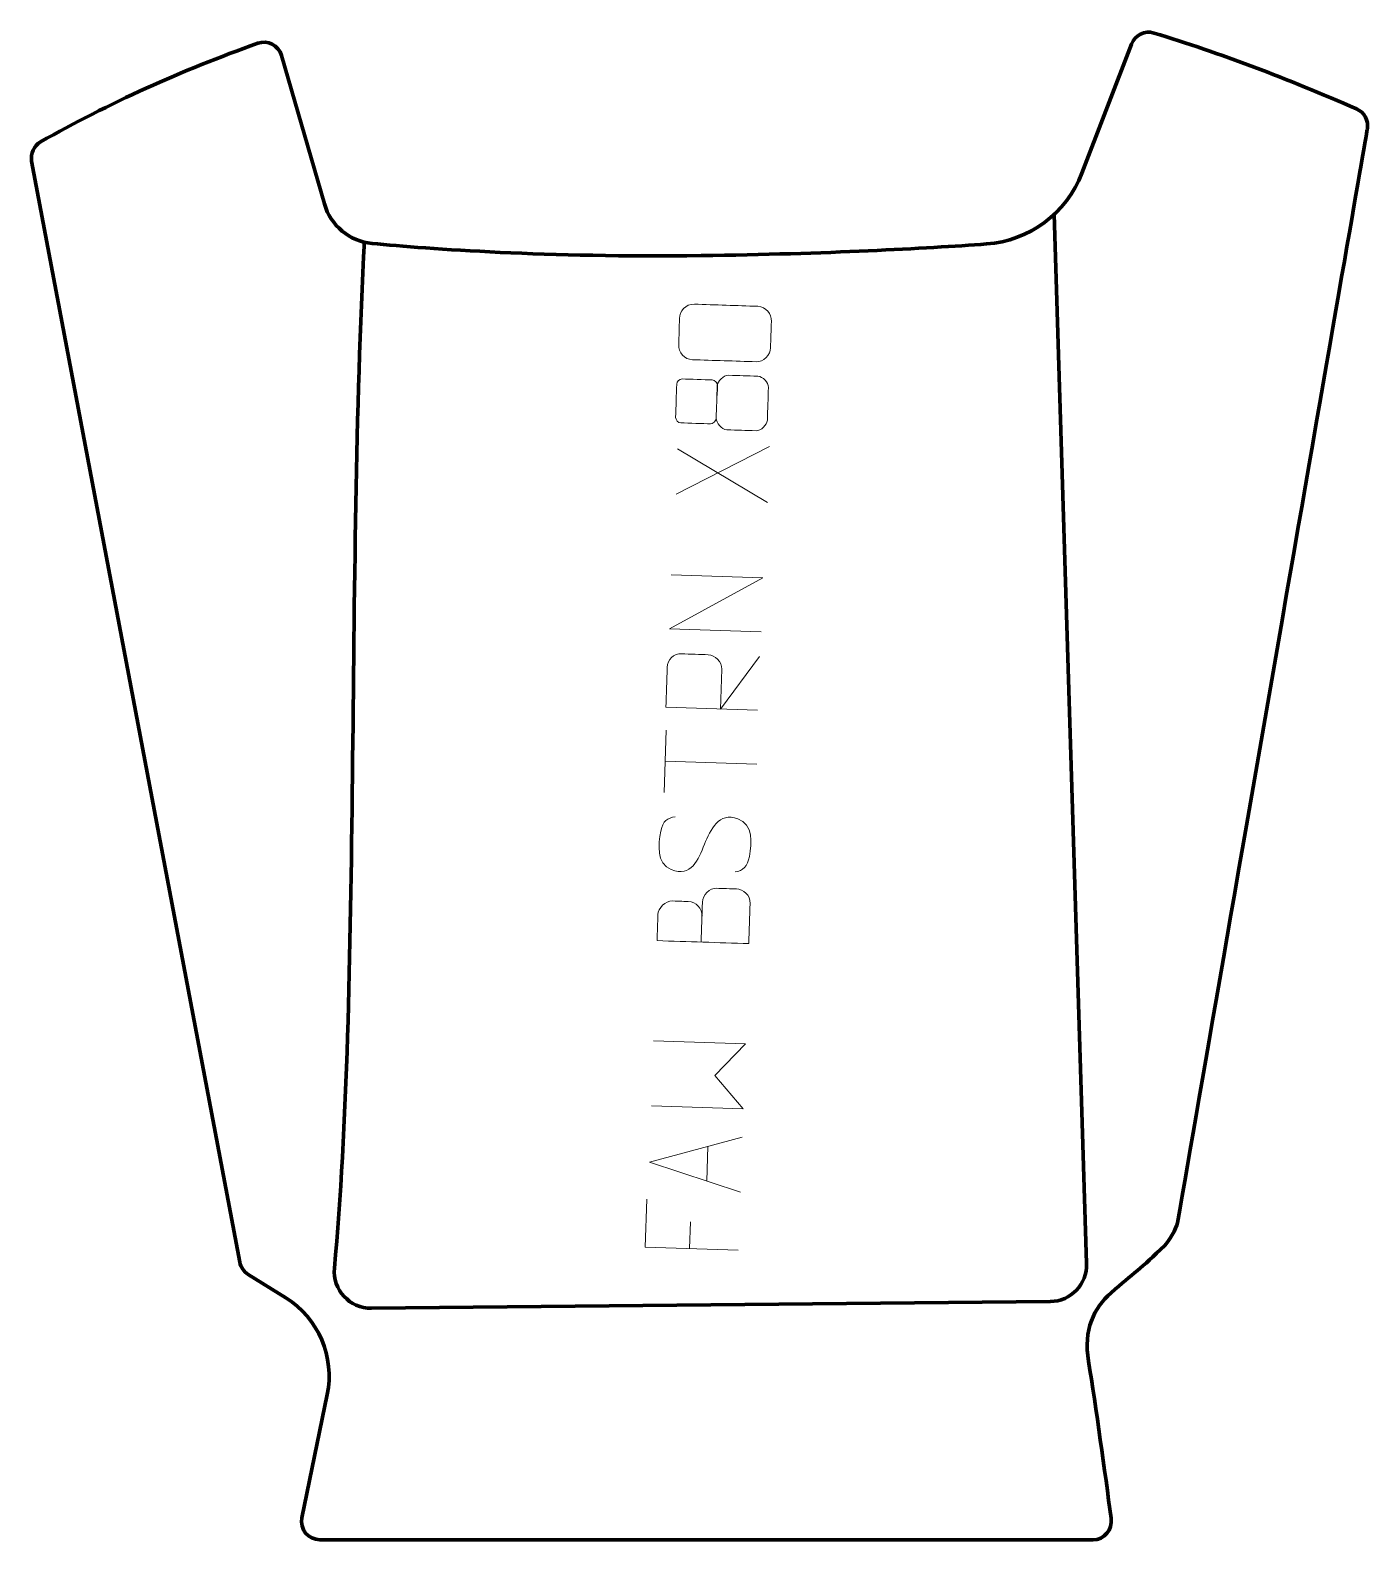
# Model space of a CAD drawing. Header units: millimetres. Extents: x -182 to 182, y -205 to 206.
import ezdxf

# ---------------------------------------------------------------- set-up
doc = ezdxf.new("R2010")
doc.units = ezdxf.units.MM
doc.header["$MEASUREMENT"] = 0
for name, color, linetype in [('layer 1', 7, 'Continuous'), ('layer 2', 7, 'Continuous'), ('layer 3', 7, 'Continuous')]:
    doc.layers.add(name, color=color, linetype=linetype)

msp = doc.modelspace()

# ---------------------------------------------------------------- linework, layer by layer
at = {"layer": 'layer 1', "color": 250, "lineweight": 9}
for points, knots in [([(-5.656, 120.0376), (-5.5784, 122.4024), (-5.5007, 124.7677), (-5.423, 127.1329), (-5.423, 127.1329), (-5.3935, 129.1135), (-3.8335, 131.0894), (-1.3918, 131.0363), (-1.3918, 131.0363), (4.3625, 130.8468), (10.1172, 130.6578), (15.8723, 130.4691), (15.8723, 130.4691), (18.194, 130.2506), (19.6194, 128.4965), (19.5585, 126.3123), (19.5585, 126.3123), (19.4802, 123.9412), (19.4024, 121.57), (19.3249, 119.1993), (19.3249, 119.1993), (19.3661, 117.2384), (17.4133, 115.2951), (15.3938, 115.3728), (15.3938, 115.3728), (9.6163, 115.563), (3.8392, 115.7527), (-1.9376, 115.9421), (-1.9376, 115.9421), (-4.0783, 116.0168), (-5.7415, 117.8494), (-5.656, 120.0376)], [0, 0, 0, 0, 0.11111111, 0.11111111, 0.11111111, 0.11111111, 0.22222222, 0.22222222, 0.22222222, 0.22222222, 0.33333333, 0.33333333, 0.33333333, 0.33333333, 0.44444444, 0.44444444, 0.44444444, 0.44444444, 0.55555556, 0.55555556, 0.55555556, 0.55555556, 0.66666667, 0.66666667, 0.66666667, 0.66666667, 0.77777778, 0.77777778, 0.77777778, 0.77777778, 1, 1, 1, 1]), ([(7.3956, 96.8862), (10.5647, 96.7821), (12.2659, 96.7263), (15.4356, 96.6221), (15.4356, 96.6221), (16.6566, 96.5735), (18.4041, 98.215), (18.4537, 99.4665), (18.4537, 99.4665), (18.5514, 102.448), (18.6493, 105.4298), (18.7476, 108.4115), (18.7476, 108.4115), (18.7793, 109.7345), (17.2118, 111.4073), (15.9129, 111.4388), (15.9129, 111.4388), (12.7464, 111.5425), (11.0485, 111.5983), (7.8823, 111.7026), (7.8823, 111.7026), (6.5004, 111.6783), (4.8708, 110.1532), (4.8341, 108.8483), (4.8341, 108.8483), (4.7367, 105.8733), (4.639, 102.8983), (4.541, 99.9236), (4.541, 99.9236), (4.4991, 98.8449), (6.0165, 96.9477), (7.3956, 96.8862)], [0, 0, 0, 0, 0.11111111, 0.11111111, 0.11111111, 0.11111111, 0.22222222, 0.22222222, 0.22222222, 0.22222222, 0.33333333, 0.33333333, 0.33333333, 0.33333333, 0.44444444, 0.44444444, 0.44444444, 0.44444444, 0.55555556, 0.55555556, 0.55555556, 0.55555556, 0.66666667, 0.66666667, 0.66666667, 0.66666667, 0.77777778, 0.77777778, 0.77777778, 0.77777778, 1, 1, 1, 1]), ([(-5.068, 98.7552), (-2.8562, 98.6826), (0.8242, 98.5617), (3.0363, 98.489), (3.0363, 98.489), (3.544, 98.4873), (4.5013, 99.2637), (4.5232, 99.9635), (4.5232, 99.9635), (4.6204, 102.9318), (4.8028, 105.8976), (4.9006, 108.8664), (4.9006, 108.8664), (4.9226, 109.6632), (4.1564, 110.4095), (3.4359, 110.4305), (3.4359, 110.4305), (1.2212, 110.503), (-2.4615, 110.624), (-4.6757, 110.697), (-4.6757, 110.697), (-5.3866, 110.7018), (-6.1667, 110.1157), (-6.1867, 109.2821), (-6.1867, 109.2821), (-6.2855, 106.2665), (-6.3845, 103.2513), (-6.4839, 100.2363), (-6.4839, 100.2363), (-6.5121, 99.6105), (-5.8285, 98.7635), (-5.068, 98.7552)], [0, 0, 0, 0, 0.11111111, 0.11111111, 0.11111111, 0.11111111, 0.22222222, 0.22222222, 0.22222222, 0.22222222, 0.33333333, 0.33333333, 0.33333333, 0.33333333, 0.44444444, 0.44444444, 0.44444444, 0.44444444, 0.55555556, 0.55555556, 0.55555556, 0.55555556, 0.66666667, 0.66666667, 0.66666667, 0.66666667, 0.77777778, 0.77777778, 0.77777778, 0.77777778, 1, 1, 1, 1]), ([(16.7702, 41.9559), (16.7702, 41.9559), (-8.1699, 42.7751), (-8.1699, 42.7751), (-8.1699, 42.7751), (-8.1699, 42.7751), (17.2514, 56.6027), (17.2514, 56.6027), (17.2514, 56.6027), (17.2514, 56.6027), (-7.6887, 57.422), (-7.6887, 57.422)], [0, 0, 0, 0, 0.25, 0.25, 0.25, 0.25, 0.5, 0.5, 0.5, 0.5, 1, 1, 1, 1]), ([(15.8007, 20.6022), (15.8007, 20.6022), (-9.1393, 21.4215), (-9.1393, 21.4215), (-9.1393, 21.4215), (-9.0213, 25.0144), (-8.9033, 28.608), (-8.7852, 32.2012), (-8.7852, 32.2012), (-8.6712, 34.524), (-7.1309, 36.0315), (-4.7659, 35.9498), (-4.7659, 35.9498), (-2.7315, 35.8825), (0.3263, 35.7821), (2.3612, 35.7157), (2.3612, 35.7157), (4.2354, 35.6476), (6.1167, 33.7725), (6.0698, 31.7634), (6.0698, 31.7634), (6.0698, 31.7634), (5.714, 20.9336), (5.714, 20.9336), (5.714, 20.9336), (5.714, 20.9336), (16.2819, 35.2491), (16.2819, 35.2491)], [0, 0, 0, 0, 0.125, 0.125, 0.125, 0.125, 0.25, 0.25, 0.25, 0.25, 0.375, 0.375, 0.375, 0.375, 0.5, 0.5, 0.5, 0.5, 0.625, 0.625, 0.625, 0.625, 0.75, 0.75, 0.75, 0.75, 1, 1, 1, 1]), ([(1.3288, -15.8576), (3.1065, -11.8953), (5.1589, -6.9305), (10.4561, -8.9396), (10.4561, -8.9396), (14.6723, -10.5386), (14.2544, -15.4383), (13.5777, -19.1442), (13.5777, -19.1442), (13.0779, -21.8793), (11.8249, -23.0597), (9.7015, -23.3681)], [0, 0, 0, 0, 0.25, 0.25, 0.25, 0.25, 0.5, 0.5, 0.5, 0.5, 1, 1, 1, 1]), ([(1.3286, -15.8576), (-0.2804, -20.0554), (-2.2364, -24.9019), (-7.688, -22.7167), (-7.688, -22.7167), (-11.7762, -21.078), (-11.2167, -15.8799), (-10.4976, -12.2981), (-10.4976, -12.2981), (-9.9268, -9.4547), (-8.6858, -8.6303), (-6.5927, -8.3882)], [0, 0, 0, 0, 0.25, 0.25, 0.25, 0.25, 0.5, 0.5, 0.5, 0.5, 1, 1, 1, 1]), ([(0.4557, -42.4426), (0.5748, -38.8059), (0.6926, -35.2207), (0.8125, -31.5833), (0.8125, -31.5833), (0.8946, -29.6095), (2.693, -27.744), (4.7415, -27.8113), (4.7415, -27.8113), (5.8694, -27.8487), (8.9171, -27.9489), (10.0454, -27.9855), (10.0454, -27.9855), (11.9029, -28.0289), (13.8651, -29.6363), (13.772, -31.956), (13.772, -31.956), (13.6521, -35.5938), (13.5326, -39.2312), (13.4135, -42.8682), (13.4135, -42.8682), (5.0998, -42.5951), (-3.2136, -42.322), (-11.5266, -42.049), (-11.5266, -42.049), (-11.4486, -39.6765), (-11.3707, -37.3036), (-11.2927, -34.9308), (-11.2927, -34.9308), (-11.2552, -33.2503), (-9.2769, -31.2173), (-7.3149, -31.2641), (-7.3149, -31.2641), (-5.2499, -31.3323), (-5.1041, -31.3371), (-3.0387, -31.4046), (-3.0387, -31.4046), (-0.9731, -31.4551), (0.7711, -33.3679), (0.6879, -35.3762)], [0, 0, 0, 0, 0.09090909, 0.09090909, 0.09090909, 0.09090909, 0.18181818, 0.18181818, 0.18181818, 0.18181818, 0.27272727, 0.27272727, 0.27272727, 0.27272727, 0.36363636, 0.36363636, 0.36363636, 0.36363636, 0.45454545, 0.45454545, 0.45454545, 0.45454545, 0.54545455, 0.54545455, 0.54545455, 0.54545455, 0.63636364, 0.63636364, 0.63636364, 0.63636364, 0.72727273, 0.72727273, 0.72727273, 0.72727273, 0.81818182, 0.81818182, 0.81818182, 0.81818182, 1, 1, 1, 1]), ([(-13.0424, -87.0072), (-13.0424, -87.0072), (11.9021, -87.8266), (11.9021, -87.8266), (11.9021, -87.8266), (11.9021, -87.8266), (4.1321, -78.7239), (4.1321, -78.7239), (4.1321, -78.7239), (4.1321, -78.7239), (12.4822, -70.1511), (12.4822, -70.1511), (12.4822, -70.1511), (12.4822, -70.1511), (-12.4617, -69.3317), (-12.4617, -69.3317)], [0, 0, 0, 0, 0.2, 0.2, 0.2, 0.2, 0.4, 0.4, 0.4, 0.4, 0.6, 0.6, 0.6, 0.6, 1, 1, 1, 1]), ([(11.149, -110.4689), (11.149, -110.4689), (-13.5491, -102.2826), (-13.5491, -102.2826), (-13.5491, -102.2826), (-13.5491, -102.2826), (11.6395, -95.536), (11.6395, -95.536)], [0, 0, 0, 0, 0.33333333, 0.33333333, 0.33333333, 0.33333333, 1, 1, 1, 1]), ([(-14.3285, -112.3534), (-14.3285, -112.3534), (-14.7573, -125.4056), (-14.7573, -125.4056), (-14.7573, -125.4056), (-14.7573, -125.4056), (10.5417, -126.2367), (10.5417, -126.2367)], [0, 0, 0, 0, 0.33333333, 0.33333333, 0.33333333, 0.33333333, 1, 1, 1, 1])]:
    msp.add_open_spline(points, degree=3, knots=knots, dxfattribs=at)
for points in [[(-6.3686, 79.3814), (-6.3686, 79.3814), (19.0227, 92.2953), (19.0227, 92.2953)], [(-5.9652, 91.6608), (-5.9652, 91.6608), (18.4661, 77.1102), (18.4661, 77.1102)], [(-9.6093, -1.7596), (-9.6093, -1.7596), (-9.0515, 15.2185), (-9.0515, 15.2185)], [(15.5862, 5.9111), (15.5862, 5.9111), (-9.3539, 6.7304), (-9.3539, 6.7304)], [(1.9939, -107.4441), (1.9939, -107.4441), (2.3057, -97.9535), (2.3057, -97.9535)], [(-2.7132, -125.8012), (-2.7132, -125.8012), (-2.4744, -118.5339), (-2.4744, -118.5339)]]:
    msp.add_open_spline(points, degree=3, dxfattribs=at)
at = {"layer": 'layer 2', "color": 12, "lineweight": 200}
msp.add_open_spline([(107.0158, -204.9998), (107.0158, -204.9998), (-103.2205, -204.9998), (-103.2205, -204.9998), (-103.2205, -204.9998), (-106.3884, -204.9998), (-108.7577, -202.0862), (-108.1174, -198.9786), (-108.1174, -198.9786), (-108.1174, -198.9786), (-101.2262, -165.5222), (-101.2262, -165.5222), (-101.2262, -165.5222), (-99.1096, -155.2469), (-103.6106, -144.7394), (-112.5028, -139.1965), (-112.5028, -139.1965), (-112.5028, -139.1965), (-122.7347, -132.8183), (-122.7347, -132.8183), (-122.7347, -132.8183), (-123.9222, -132.0782), (-124.7456, -130.8738), (-125.0059, -129.4976), (-125.0059, -129.4976), (-125.0059, -129.4976), (-181.6095, 169.8915), (-181.6095, 169.8915), (-181.6095, 169.8915), (-182.0074, 171.9961), (-181.0263, 174.1213), (-179.1678, 175.1807), (-179.1678, 175.1807), (-160.8159, 185.6412), (-140.6421, 194.6925), (-120.1319, 201.984), (-120.1319, 201.984), (-117.4233, 202.9471), (-114.4639, 201.4178), (-113.6645, 198.652), (-113.6645, 198.652), (-113.6645, 198.652), (-102.0055, 158.3242), (-102.0055, 158.3242), (-102.0055, 158.3242), (-100.2942, 152.4046), (-95.1507, 148.13), (-89.0265, 147.5458), (-89.0265, 147.5458), (-73.5642, 146.0709), (-41.4664, 143.6917), (0.4864, 144.2509), (0.4864, 144.2509), (34.733, 144.7074), (61.4517, 146.2081), (78.0527, 147.4096), (78.0527, 147.4096), (89.7029, 148.2528), (99.8184, 155.7585), (104.0094, 166.6805), (104.0094, 166.6805), (104.0094, 166.6805), (117.4799, 201.7843), (117.4799, 201.7843), (117.4799, 201.7843), (118.4207, 204.2358), (121.0923, 205.5488), (123.5999, 204.7815), (123.5999, 204.7815), (141.4945, 199.3057), (159.8732, 192.3828), (178.6858, 184.1592), (178.6858, 184.1592), (180.8021, 183.2342), (182.0185, 180.9835), (181.6226, 178.7049), (181.6226, 178.7049), (181.6226, 178.7049), (142.8961, -44.4468), (129.9869, -118.8303), (129.9869, -118.8303), (129.7523, -120.1822), (127.5002, -124.0148), (126.517, -124.9704), (126.517, -124.9704), (120.1324, -131.1761), (117.9575, -132.5908), (111.9434, -137.8126), (111.9434, -137.8126), (107.189, -141.9408), (104.4003, -147.9222), (105.7945, -156.4202), (105.7945, -156.4202), (107.861, -169.0204), (110.2402, -186.5397), (111.9409, -199.1275), (111.9409, -199.1275), (112.3575, -202.2111), (110.122, -204.9998), (107.0158, -204.9998)], degree=3, knots=[0, 0, 0, 0, 0.03846154, 0.03846154, 0.03846154, 0.03846154, 0.07692308, 0.07692308, 0.07692308, 0.07692308, 0.11538462, 0.11538462, 0.11538462, 0.11538462, 0.15384615, 0.15384615, 0.15384615, 0.15384615, 0.19230769, 0.19230769, 0.19230769, 0.19230769, 0.23076923, 0.23076923, 0.23076923, 0.23076923, 0.26923077, 0.26923077, 0.26923077, 0.26923077, 0.30769231, 0.30769231, 0.30769231, 0.30769231, 0.34615385, 0.34615385, 0.34615385, 0.34615385, 0.38461538, 0.38461538, 0.38461538, 0.38461538, 0.42307692, 0.42307692, 0.42307692, 0.42307692, 0.46153846, 0.46153846, 0.46153846, 0.46153846, 0.5, 0.5, 0.5, 0.5, 0.53846154, 0.53846154, 0.53846154, 0.53846154, 0.57692308, 0.57692308, 0.57692308, 0.57692308, 0.61538462, 0.61538462, 0.61538462, 0.61538462, 0.65384615, 0.65384615, 0.65384615, 0.65384615, 0.69230769, 0.69230769, 0.69230769, 0.69230769, 0.73076923, 0.73076923, 0.73076923, 0.73076923, 0.76923077, 0.76923077, 0.76923077, 0.76923077, 0.80769231, 0.80769231, 0.80769231, 0.80769231, 0.84615385, 0.84615385, 0.84615385, 0.84615385, 0.88461538, 0.88461538, 0.88461538, 0.88461538, 0.92307692, 0.92307692, 0.92307692, 0.92307692, 1, 1, 1, 1], dxfattribs=at)
at = {"layer": 'layer 3', "color": 142, "lineweight": 200}
msp.add_open_spline([(-91.1207, 148.1776), (-95.9704, 56.5682), (-92.2179, -54.6753), (-99.2685, -131.087), (-99.2685, -131.087), (-99.8139, -136.9985), (-95.1389, -142.0823), (-89.2129, -142.0238), (-89.2129, -142.0238), (-89.2129, -142.0238), (95.3879, -140.1939), (95.3879, -140.1939), (95.3879, -140.1939), (100.9923, -140.1378), (105.4574, -135.479), (105.2838, -129.8667), (105.2838, -129.8667), (105.2838, -129.8667), (96.4778, 155.4832), (96.4778, 155.4832)], degree=3, knots=[0, 0, 0, 0, 0.16666667, 0.16666667, 0.16666667, 0.16666667, 0.33333333, 0.33333333, 0.33333333, 0.33333333, 0.5, 0.5, 0.5, 0.5, 0.66666667, 0.66666667, 0.66666667, 0.66666667, 1, 1, 1, 1], dxfattribs=at)

doc.saveas('drawing.dxf')
